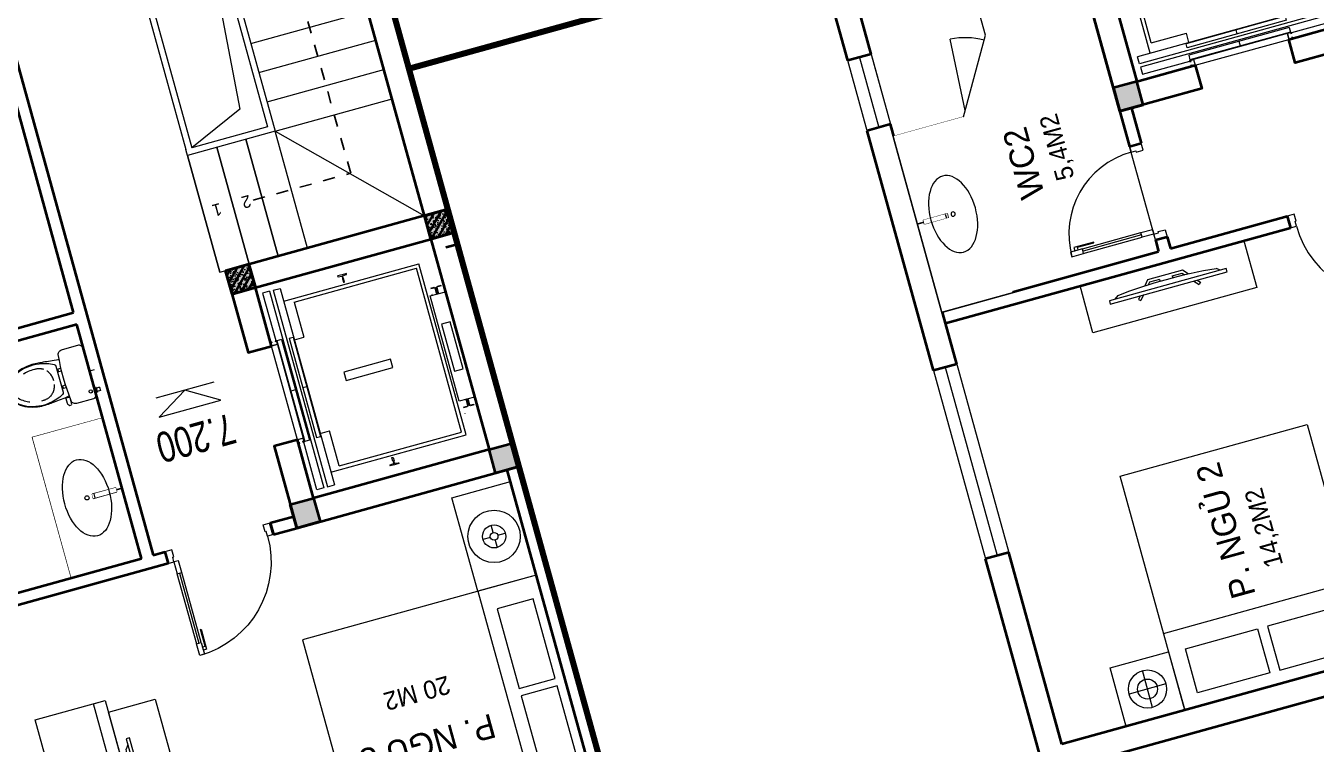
# Model space of a CAD drawing. Header units: metres. Extents: x 568332 to 569219, y 2065964 to 2066430.
# Drawn here: x 568538.44 to 568549.08, y 2066344.84 to 2066350.76 of the extents above; entities that cross this region are included whole.
import ezdxf

# ---------------------------------------------------------------- set-up
doc = ezdxf.new("R2010")
doc.units = ezdxf.units.M
for name, pattern in [('$AUDIT_BAD_LTYPE2', [0]), ('CENTER', [2, 1.25, -0.25, 0.25, -0.25]), ('DASHDOT2', [0.5, 0.25, -0.125, 0, -0.125]), ('HIDDEN', [0.375, 0.25, -0.125]), ('xref-thap C (mb tang 32-2)$0$HIDDEN', [0.375, 0.25, -0.125])]:
    doc.linetypes.add(name, pattern=pattern)
doc.layers.get('0').update_dxf_attribs({"linetype": 'CONTINUOUS'})
doc.layers.get('DEFPOINTS').update_dxf_attribs({"linetype": 'CONTINUOUS'})
for name, color, linetype, lineweight in [('-CENTER', 143, 'CENTER', 13), ('-CONCRETE', 1, 'CONTINUOUS', 35), ('-DIM', 9, 'CONTINUOUS', 13), ('-DOOR', 137, 'CONTINUOUS', 9), ('-FURNITURE', 46, 'CONTINUOUS', 9), ('-HATCH', 8, 'CONTINUOUS', 5), ('-KH', 143, 'CONTINUOUS', 13), ('-LINE1', 7, 'CONTINUOUS', 18), ('-LINE2', 252, 'CONTINUOUS', 9), ('-STEEL1', 1, 'CONTINUOUS', 35), ('-TEXT', 7, 'CONTINUOUS', 15), ('-WALL', 4, 'CONTINUOUS', 35), ('TEXT25', 2, 'CONTINUOUS', 13)]:
    doc.layers.add(name, color=color, linetype=linetype, lineweight=lineweight)
doc.layers.add('-RANH GIOI LO DAT', color=12, linetype='CONTINUOUS')
doc.layers.add('1-NETMANH', color=8, linetype='CONTINUOUS')
doc.styles.add('1', font='arial.ttf')
doc.styles.add('SVN_AVO_thuong', font='')
doc.styles.add('T1', font='', dxfattribs={"height": 200})
doc.styles.add('vnavanth', font='', dxfattribs={"width": 0.8})
doc.styles.get('SVN_AVO_thuong').set_extended_font_data('SVN-Avo')
doc.styles.get('T1').set_extended_font_data('VNgeometric Light')
doc.styles.get('vnavanth').set_extended_font_data('.VnAvantH')

# ---------------------------------------------------------------- blocks, each defined once
blk = doc.blocks.new('Sink_Cicle')
blk.add_lwpolyline([(17.49999987077899, -50.00226151314564), (-17.49999987077899, -49.99773848685436), (-17.51615354442038, -252.2967581441626), (17.48384613892995, -252.3012811850058)], close=True)
blk.add_circle((0, -300), 17.5)
at = {"layer": 'DEFPOINTS'}
blk.add_line((0, -100), (0, 0), dxfattribs=at)
blk.add_wipeout([(17.499999870775355, -50.00226151314928), (-17.49999987078263, -49.99773848685436), (-17.516153544427652, -252.29675814416623), (17.48384613892631, -252.3012811850058)])
at = {"layer": '-FURNITURE', "linetype": 'Continuous'}
blk.add_ellipse((0, -300), major_axis=(-325, 0), ratio=0.5846153846153846, dxfattribs=at)
blk.add_line((-17.51421511289664, -237.2967582757119), (17.48578462866135, -237.3012813020032))
blk = doc.blocks.new('*U18')
at = {"linetype": '$AUDIT_BAD_LTYPE2'}
for p, q in [((70, 100), (69.99999999999999, 599.9999999999982)), ((89.99999999999999, 599.9999999999982), (90, 100))]:
    blk.add_line(p, q, dxfattribs=at)
for points in [[(49.99999999999999, 599.9999999999982), (89.99999999999999, 599.9999999999982), (89.99999999999999, 699.9999999999982), (49.99999999999999, 699.9999999999982), (49.99999999999999, 599.9999999999982)], [(49.99999999999999, 602.9059272893337), (50, 100)], [(50, 100), (90, 100), (90, 0), (50, 0), (50, 100)]]:
    blk.add_lwpolyline(points)
for points in [[(118.2698876160139, 494.5156181119073), (118.2698876160139, 664.1349438079906), (89.99999999999999, 664.1349438079906), (89.99999999999999, 635.8650561920058), (112.6159100928053, 635.8650561920058), (112.6159100928053, 494.5156181119073)], [(0, 0), (50, 0), (50, -40), (60, -40), (60, -100.0001724930698), (0, -100.0001724930698)], [(799.9999999999982, 7.105427357601134e-15), (749.9999999999982, 7.105427357601134e-15), (749.9999999999982, -40), (739.9999999999982, -40), (739.9999999999982, -100.0001724930698), (799.9999999999982, -100.0001724930698)]]:
    blk.add_lwpolyline(points, close=True)
at = {"linetype": '$AUDIT_BAD_LTYPE2', "ltscale": 0.3}
blk.add_arc((50, 0), 699.9999999999982, 0, 90, dxfattribs=at)
blk = doc.blocks.new('X-5M-DH-2-CORE$0$A$C75E80C28')
at = {"layer": '-LINE2', "linetype": 'Continuous', "ltscale": 2}
for p, q in [((-510.0000099998433, -21.5000000000291), (-510.0000099998579, -50.60000000000582)), ((-506.8000099998899, -21.5000000000291), (-510.0000099998433, -21.5000000000291)), ((-510.0000099998579, -108.5000000000291), (-510.0000099998433, -79.39999999999418)), ((-506.8000099998899, -21.5000000000291), (-506.8000099999044, -50.60000000000582)), ((-506.8000099999044, -108.5000000000291), (-506.8000099998899, -79.39999999999418)), ((-456.2000100000296, -56.79999999998836), (-500.6000099999364, -56.80000000001746)), ((-456.2000100000441, -60), (-500.600009999951, -60.0000000000291)), ((-456.2000100000296, -70), (-500.6000099999364, -70.0000000000291)), ((-456.2000100000296, -73.19999999995343), (-500.6000099999364, -73.19999999998254)), ((-453.2000100000441, -63), (-453.2000100000296, -67)), ((-450.0000099998579, -63), (-450.0000099998433, -67)), ((450.0000100000616, -63), (450.0000100000761, -67)), ((453.200010000015, -63), (453.2000100000296, -67)), ((456.2000100000296, -56.79999999998836), (500.6000100000529, -56.79999999998836)), ((456.200010000015, -60), (500.6000100000383, -60)), ((456.2000100000296, -70), (500.6000100000529, -70)), ((456.2000100000296, -73.19999999995343), (500.6000100000529, -73.19999999995343)), ((506.8000100001227, -21.5), (510.0000100000761, -21.5)), ((506.8000100001227, -21.5), (506.8000100001082, -50.59999999997672)), ((506.8000100001227, -108.5), (506.8000100001227, -79.39999999996508)), ((510.0000100000761, -21.5), (510.0000100000616, -50.59999999997672)), ((510.0000100000761, -108.5), (510.0000100000761, -79.39999999996508)), ((-731.0000002632733, -148.9999999649008), (730.9999997367267, -148.9999999649299)), ((-731.0000002698944, -1304.999999934109), (-731.0000002632733, -148.9999999649008)), ((-700.0000002632733, -178.9999999649008), (699.9999997367267, -178.9999999649299)), ((-700.0000002699089, -1224.999999934109), (-700.0000002632733, -178.9999999649008)), ((-556.8000102631631, -112.4999999912397), (-560.0000102631166, -112.4999999912397)), ((456.800009736864, -112.4999999912397), (460.0000097368174, -112.4999999912397)), ((699.9999997300911, -1224.999999934109), (699.9999997367267, -178.9999999649299)), ((730.9999997301056, -1304.999999934109), (730.9999997367267, -148.9999999649299)), ((-700.0000002699089, -1224.999999934109), (-400.0000002699089, -1224.999999934138)), ((-400.0000002698944, -1304.999999934138), (-400.0000002699089, -1224.999999934138)), ((699.9999997300911, -1224.999999934109), (399.9999997300911, -1224.999999934109)), ((399.9999997301056, -1304.999999934109), (399.9999997300911, -1224.999999934109)), ((839.9999997301056, -1304.999999934109), (-840.0000002698944, -1304.999999934109)), ((-840.0000002698944, -1364.999999934109), (-840.0000002698944, -1304.999999934109)), ((839.9999997301056, -1364.999999934109), (-840.0000002698944, -1364.999999934109)), ((424.9999997301056, -1308.999999934109), (-425.0000002698944, -1308.999999934109)), ((-425.0000002699089, -1342.999999934109), (-425.0000002698944, -1308.999999934109)), ((424.9999997300911, -1342.999999934109), (-425.0000002699089, -1342.999999934109)), ((-2.6989437174052e-07, -1308.999999934109), (-2.699089236557484e-07, -1342.999999934109)), ((424.9999997300911, -1342.999999934109), (424.9999997301056, -1308.999999934109)), ((839.9999997301056, -1364.999999934109), (839.9999997301056, -1304.999999934109)), ((839.9999997301056, -1394.999999934109), (-840.0000002698944, -1394.999999934109)), ((-840.0000002698944, -1394.999999934109), (-840.0000002698944, -1454.999999934109)), ((-840.0000002698944, -1454.999999934109), (-435.0000002698944, -1454.999999934109)), ((-435.0000002698944, -1449.999999934109), (-435.0000002699089, -1459.999999934109)), ((-435.0000002698944, -1449.999999934109), (-400.0000002698944, -1449.999999934138)), ((-435.0000002699089, -1459.999999934109), (-425.0000002699089, -1459.999999934109)), ((-433.4000002698012, -1451.599999934086), (-433.4000002698012, -1458.399999934074)), ((-433.4000002698012, -1451.599999934086), (-401.6000002697547, -1451.599999934086)), ((-433.4000002698012, -1458.399999934074), (-425.0000002698944, -1458.399999934074)), ((429.9999997300911, -1405.999999934138), (-430.0000002699089, -1405.999999934109)), ((-430.0000002699089, -1405.999999934109), (-430.0000002698944, -1445.999999934109)), ((429.9999997301056, -1445.999999934138), (-430.0000002698944, -1445.999999934109)), ((-425.0000002698944, -1458.399999934074), (-425.0000002699089, -1459.999999934109)), ((-401.6000002697547, -1451.599999934086), (-401.6000002697256, -1498.399999934074)), ((399.9999997301056, -1449.999999934109), (-400.0000002698944, -1449.999999934138)), ((-400.0000002698944, -1449.999999934138), (-400.0000002698653, -1499.999999934138)), ((-2.699089236557484e-07, -1405.999999934109), (-2.6989437174052e-07, -1445.999999934109)), ((399.9999997301056, -1449.999999934109), (399.9999997301347, -1499.999999934109)), ((434.9999997301056, -1449.999999934109), (399.9999997301056, -1449.999999934109)), ((401.5999997301988, -1451.599999934086), (401.5999997302279, -1498.399999934074)), ((433.3999997302453, -1451.599999934086), (401.5999997301988, -1451.599999934086)), ((433.3999997302453, -1458.399999934074), (424.9999997301056, -1458.399999934074)), ((424.9999997301056, -1458.399999934074), (424.9999997301056, -1459.999999934109)), ((434.9999997301056, -1459.999999934109), (424.9999997301056, -1459.999999934109)), ((429.9999997300911, -1405.999999934138), (429.9999997301056, -1445.999999934138)), ((433.3999997302453, -1451.599999934086), (433.3999997302453, -1458.399999934074)), ((434.9999997301056, -1449.999999934109), (434.9999997301056, -1459.999999934109)), ((839.9999997301056, -1454.999999934109), (434.9999997301056, -1454.999999934109)), ((839.9999997301056, -1394.999999934109), (839.9999997301056, -1454.999999934109)), ((-435.0000002698653, -1489.999999934109), (-435.0000002698653, -1499.999999934109)), ((-435.0000002698653, -1489.999999934109), (-425.0000002698653, -1489.999999934109)), ((-435.0000002698653, -1499.999999934109), (-400.0000002698653, -1499.999999934138)), ((-433.4000002697721, -1491.599999934086), (-433.4000002697721, -1498.399999934074)), ((-433.4000002697721, -1491.599999934086), (-425.0000002698653, -1491.599999934086)), ((-433.4000002697721, -1498.399999934074), (-401.6000002697256, -1498.399999934074)), ((-425.0000002698653, -1489.999999934109), (-425.0000002698653, -1491.599999934086)), ((434.9999997301347, -1499.999999934109), (399.9999997301347, -1499.999999934109)), ((433.3999997302744, -1498.399999934074), (401.5999997302279, -1498.399999934074)), ((424.9999997301347, -1489.999999934109), (424.9999997301347, -1491.599999934086)), ((434.9999997301347, -1489.999999934109), (424.9999997301347, -1489.999999934109)), ((433.3999997302744, -1491.599999934086), (424.9999997301347, -1491.599999934086)), ((433.3999997302744, -1491.599999934086), (433.3999997302744, -1498.399999934074)), ((434.9999997301347, -1489.999999934109), (434.9999997301347, -1499.999999934109))]:
    blk.add_line(p, q, dxfattribs=at)
for points in [[(-450.0000000000146, 0), (-450, -130), (450, -130), (449.9999999999854, 0)], [(-200, -29), (200.0000000001164, -29), (200.0000000001164, -101), (-200, -101)], [(-36.0000002632587, -583.9999999649008), (35.9999997367413, -583.9999999649008), (35.99999973675585, -983.9999999649008), (-36.00000026324415, -983.9999999649008)]]:
    blk.add_lwpolyline(points, close=True, dxfattribs=at)
for points in [[(-780.0000002632587, -788.9999999649008), (-751.0000002632587, -788.9999999649299, 0.414213562373095), (-750.0000002632733, -787.9999999649008), (-750.0000002632587, -783.9999999649008), (-750.0000002632587, -779.9999999649008, 0.414213562373095), (-751.0000002632733, -778.9999999649299), (-780.0000002632733, -778.9999999649881, -0.2569775838576673), (-784.1207396915852, -781.9399999648449), (-797.9000002631656, -781.939999964874, -0.414213562373095), (-800.9000002631656, -778.939999964874), (-804.0000002632587, -749.4999999649008, 0.414213562373095), (-807.0000002632587, -746.4999999649008), (-812.0000002632587, -746.4999999649008), (-812.0000002632587, -783.9999999649008), (-812.0000002632587, -821.4999999649008), (-807.0000002632587, -821.4999999649008, 0.414213562373095), (-804.0000002632587, -818.4999999649008), (-800.9000002631656, -789.0599999648693, -0.414213562373095), (-797.9000002631656, -786.0599999648693), (-784.1207396915852, -786.0599999648402, -0.2569775838576673), (-780.0000002632587, -788.9999999647553)], [(779.9999997367413, -788.9999999649299), (750.9999997367413, -788.9999999649008, -0.414213562373095), (749.9999997367267, -787.9999999649299), (749.9999997367413, -783.9999999649299), (749.9999997367413, -779.9999999649299, -0.414213562373095), (750.9999997367267, -778.9999999649008), (779.9999997368432, -778.9999999650172, 0.2569775838576673), (784.1207391653006, -781.939999964874), (797.899999736881, -781.9399999648449, 0.414213562373095), (800.899999736881, -778.9399999648449), (803.9999997367413, -749.4999999649008, -0.414213562373095), (806.9999997367413, -746.4999999649008), (811.9999997367413, -746.4999999649008), (811.9999997367413, -783.9999999649008), (811.9999997367413, -821.4999999649008), (806.9999997367413, -821.4999999649008, -0.414213562373095), (803.9999997367413, -818.4999999649008), (800.899999736881, -789.0599999648402, 0.414213562373095), (797.899999736881, -786.0599999648402), (784.1207391653006, -786.0599999648693, 0.2569775838576672), (779.9999997368577, -788.9999999647844)]]:
    blk.add_lwpolyline(points, format="xyb", dxfattribs=at)
for centre, radius, start, end in [((-500.600009999951, -50.60000000000582), 9.400000000001475, 180, 270), ((-500.6000099999364, -79.39999999999418), 9.399999999997844, 90, 180), ((-500.600009999951, -50.60000000000582), 6.200000000004374, 180, 270), ((-500.6000099999364, -79.39999999999418), 6.19999999999734, 90, 180), ((-456.2000100000441, -63), 6.19999999999713, 0, 90), ((-456.2000100000441, -63), 3.000000000000045, 0, 90), ((-456.2000100000296, -67), 6.20000000000076, 270, 0), ((-456.2000100000296, -67), 2.999999999999834, 270, 0), ((456.200010000015, -63), 6.19999999999713, 90, 180), ((456.2000100000296, -67), 6.20000000000076, 180, 270), ((456.200010000015, -63), 3.000000000000045, 90, 180), ((456.2000100000296, -67), 2.999999999999834, 180, 270), ((500.6000100000383, -50.59999999997672), 6.200000000004374, 270, 0), ((500.6000100000383, -50.59999999997672), 9.400000000001475, 270, 0), ((500.6000100000529, -79.39999999996508), 9.399999999997844, 0, 90), ((500.6000100000529, -79.39999999996508), 6.19999999999734, 0, 90)]:
    blk.add_arc(centre, radius, start, end, dxfattribs=at)
blk = doc.blocks.new('A$C5C575821')
at = {"layer": '-CONCRETE'}
h = blk.add_hatch(color=256, dxfattribs=at)
h.dxf.hatch_style = 1
h.paths.add_polyline_path([(-0.00237559899687767, 200.0000000000146), (-0.00237559899687767, 1.455191522836685e-11), (199.9976244010031, 1.455191522836685e-11), (199.9976244010031, 200.0000000000146)])
blk.add_lwpolyline([(-0.00237559899687767, 1.455191522836685e-11), (199.9976244010031, 1.455191522836685e-11), (199.9976244010031, 200.0000000000146), (-0.00237559899687767, 200.0000000000146)], close=True, dxfattribs=at)
blk = doc.blocks.new('A$C3F71457E')
at = {"layer": '-CONCRETE'}
blk.add_lwpolyline([(-8.760252967476845e-09, -100.0000002632005), (0, 400), (-1500, 400.0000000000582), (-1500.00000001755, -1399.999999999942), (-1.754960976541042e-08, -1400), (-7.895869202911854e-08, -900.0000002632005), (199.9999999912397, -900.0000002982852), (199.9999999824504, -1600), (-1700.00000001755, -1600), (-1700, 600), (200, 600), (199.9999999912397, -100.0000002982852), (6.140908226370811e-08, -100.0000002632005)], dxfattribs=at)
at = {"layer": '-LINE1'}
blk.add_line((-7.895869202911854e-08, -900.0000002632005), (-8.760252967476845e-09, -100.0000002632005), dxfattribs=at)
at = {"layer": '-WALL'}
for p in [(-1699.997624401003, 399.9999999999854), (0.00237559899687767, 399.9999999999854), (-1699.997624401081, -1599.999999999959), (0.002375601565972829, -1600.000000021305)]:
    blk.add_blockref('A$C5C575821', p, dxfattribs=at)
at = {"color": 2, "rotation": 90}
blk.add_blockref('X-5M-DH-2-CORE$0$A$C75E80C28', (-1500.00000000876, -499.9999999999418), dxfattribs=at)
blk = doc.blocks.new('*U149')
at = {"linetype": '$AUDIT_BAD_LTYPE2'}
for p, q in [((70, 100), (70, 699.9999999999982)), ((90, 699.9999999999982), (90, 100))]:
    blk.add_line(p, q, dxfattribs=at)
for points in [[(50, 699.9999999999982), (90, 699.9999999999982), (90, 799.9999999999982), (50, 799.9999999999982), (50, 699.9999999999982)], [(50, 702.9059272893337), (50, 100)], [(50, 100), (90, 100), (90, 0), (50, 0), (50, 100)]]:
    blk.add_lwpolyline(points)
for points in [[(118.2698876160139, 594.5156181119073), (118.2698876160139, 764.1349438079906), (90, 764.1349438079906), (90, 735.8650561920058), (112.6159100928053, 735.8650561920058), (112.6159100928053, 594.5156181119073)], [(0, 0), (50, 0), (50, -40), (60, -40), (60, -99.99999999999272), (0, -99.99999999999272)], [(899.9999999999982, 1.3252863207713e-28), (849.9999999999982, 1.3252863207713e-28), (849.9999999999982, -40.00000000000001), (839.9999999999982, -40.00000000000001), (839.9999999999982, -99.99999999999272), (899.9999999999982, -99.99999999999272)]]:
    blk.add_lwpolyline(points, close=True)
at = {"linetype": '$AUDIT_BAD_LTYPE2', "ltscale": 0.3}
blk.add_arc((50, 0), 799.9999999999982, 0, 90, dxfattribs=at)
blk = doc.blocks.new('XR.MB.LM123$0$tvi 1')
blk.add_lwpolyline([(28.54445810673496, -2.291926648467779e-10), (28.54445810673496, -999.9999999999964), (-7.275957614183426e-12, -1000), (0, 0)], close=True)
for points in [[(28.54445810680045, -50.31958968611434), (52.37372755713295, -80.86315460130209)], [(-24.09820395050338, -235.5599978379832), (-39.09879504836863, -251.7939635238108)], [(0, -284.7849796677438), (-39.09879504836863, -251.7939635238108)], [(0, -255.9952397129928), (-24.09820395050338, -235.5599978379832)], [(69.66229681991535, -315.0836646851385), (111.1934016081432, -350.2927865858655), (111.193401608034, -649.712917566063), (69.68611289083492, -684.9110379843005)], [(89.09002233762294, -445.7449799550195), (89.09002233762294, -359.9578938602899), (70.91298945683957, -344.6203678706661)], [(89.09002233762294, -445.7449799550195), (73.49991829216015, -445.7449799550232)], [(89.09002233768115, -554.2550200447404), (89.09002233773936, -640.0421061392371), (70.91298945678864, -655.3796321293303)], [(89.09002233768115, -554.2550200447404), (73.49991829216015, -554.2550200447404)], [(0, -715.2150203320198), (-39.09879504836863, -748.2060364759491)], [(0, -744.004760287), (-24.09820395050338, -764.4400021620095)], [(-24.09820395050338, -764.4400021620095), (-39.09879504836863, -748.2060364759491)], [(28.54445810674224, -949.680410313882), (52.37372755713295, -919.1368453984578)]]:
    blk.add_lwpolyline(points)
blk.add_arc((-4025.16618952866, -499.9999999999964), 4099.025185406737, 354.1310878512652, 5.868912148527433)
blk = doc.blocks.new('G1600')
for p, q in [((137477.0741823114, -212827.2147267315), (139077.0741823114, -212827.2147267327)), ((137227.6935681712, -213391.7193460799), (137227.6935681718, -213076.8871672568)), ((139326.4547964507, -213391.7193460799), (139326.4547964501, -213076.8871672568)), ((137385.1096575831, -213234.3032566686), (137070.2774787599, -213234.3032566681)), ((139169.0387070388, -213234.3032566686), (139483.870885862, -213234.3032566681))]:
    blk.add_line(p, q)
blk.add_lwpolyline([(137477.074182311, -213484.2147267315), (137477.0741823123, -211484.2147267315), (139077.0741823123, -211484.2147267327), (139077.074182311, -213484.2147267327), (137477.074182311, -213484.2147267315)])
for points in [[(136977.074182316, -213484.2147267311), (136977.0741823163, -212984.3917867657), (137477.0741823113, -212984.3917867661), (137477.074182311, -213484.2147267315)], [(137617.074182311, -213375.2147267316), (137617.0741823112, -212998.7147267316), (138234.5741823112, -212998.714726732), (138234.574182311, -213375.214726732)], [(138937.074182311, -213375.2147267325), (138937.0741823112, -212998.7147267325), (138319.5741823112, -212998.7147267321), (138319.574182311, -213375.2147267321)], [(139577.0741823059, -213484.2147267331), (139577.0741823062, -212984.3917867677), (139077.0741823113, -212984.3917867673), (139077.074182311, -213484.2147267327)]]:
    blk.add_lwpolyline(points, close=True)
for centre, radius in [((137227.6935681715, -213234.3032566684), 157.4160894116067), ((139326.4547964504, -213234.3032566684), 157.4160894116067), ((137227.6935681715, -213234.3032566684), 82.41608941160666), ((139326.4547964504, -213234.3032566684), 82.41608941160666)]:
    blk.add_circle(centre, radius)
blk = doc.blocks.new('M30-T3')
at = {"layer": '-DOOR'}
for p, q in [((200649.3036260903, -886858.2205045663), (199039.4465289938, -886858.3393559011)), ((200649.3131341971, -886958.220504421), (199039.4560371006, -886958.3393557561)), ((200649.3131341971, -887058.22050434), (199039.4560371006, -887058.3393556753))]:
    blk.add_line(p, q, dxfattribs=at)
blk.add_lwpolyline([(202699.4313902739, -886858.2799302337), (203299.4433301818, -886858.2799302337), (203299.4433301818, -887058.2799302337), (202699.4313902739, -887058.2799302337)], close=True, dxfattribs=at)
blk.add_lwpolyline([(203299.4433301818, -886958.2799302337), (202699.4387561148, -886958.3241061007)], dxfattribs=at)
at = {"layer": '-FURNITURE'}
blk.add_lwpolyline([(203199.3762653423, -888008.2799302337), (203999.4433301818, -888008.2799302337), (203999.4433301818, -887058.2799302337), (202599.3092005027, -887058.2799302337), (202599.3092005027, -887652.8164284837)], dxfattribs=at)
blk.add_lwpolyline([(200999.3092005027, -889608.2986617337), (200599.3092005027, -889608.2986617342), (200599.3092005027, -888208.2986617347), (200999.3092005027, -888208.2986617342)], close=True, dxfattribs=at)
blk.add_arc((202645.4932182867, -887680.1745916766), 600, 329.3586465095916, 356.2209536738212, dxfattribs=at)
at = {"layer": '-LINE2'}
blk.add_line((201199.3092005027, -888908.2799302337), (201999.3092005027, -888908.2799302337), dxfattribs=at)
at = {"layer": '-RANH GIOI LO DAT', "linetype": 'HIDDEN', "ltscale": 10, "const_width": 50}
blk.add_lwpolyline([(204199.4457056917, -903241.9539944378), (204199.4457064277, -883353.7948189313), (195199.4457063907, -883353.7948185992), (195199.4457063907, -903938.4568865309)], close=True, dxfattribs=at)
at = {"layer": '-WALL'}
for p, q in [((197199.4433301818, -886858.2799302337), (199039.4648103248, -886858.2799302337)), ((197199.4433301818, -892057.8374935284), (197199.4433301818, -886858.2799302337)), ((199039.4648103248, -887058.3393554201), (199039.4648103248, -886858.3393554201)), ((200649.3219074213, -886858.3393554201), (202699.4313902739, -886858.2799302337)), ((200649.3219074214, -887058.3393554201), (200649.3219074213, -886858.3393554201)), ((202699.4461154507, -887058.2799302337), (202699.4313902739, -886858.2799302337)), ((203299.4433301818, -886858.2799302337), (204199.4433301818, -886858.2799302337)), ((203299.4433301818, -887058.2799302337), (203299.4433301818, -886858.2799302337)), ((197399.4433301818, -887058.2799302337), (199039.4648103248, -887058.2799302337)), ((197399.4433301818, -891008.2986617282), (197399.4433301818, -887058.2799302337)), ((200649.3219074214, -887058.3393554201), (202699.4461154507, -887058.2799302337)), ((200999.3092005027, -887058.2799302337), (200999.3092005027, -890008.2986617282)), ((201099.3092005027, -887058.2799302337), (201099.3092005027, -888908.2799302337)), ((203299.4433301818, -887058.2799302337), (203999.4433301818, -887058.2799302337)), ((201199.3092005027, -888908.2799302337), (201099.3092005027, -888908.2799302337)), ((201199.3092005027, -888908.2799302337), (201199.3092005027, -889008.2799302337)), ((201999.3092005027, -888908.2799302337), (201999.3092005027, -889008.2799302337)), ((203999.4433301818, -888908.2799302337), (201999.3092005027, -888908.2799302337)), ((201099.3092005027, -889008.2799302337), (201099.3092005027, -890008.2986617282)), ((201199.3092005027, -889008.2799302337), (201099.3092005027, -889008.2799302337)), ((202299.3092005045, -889008.2799302374), (201999.3092005027, -889008.2799302337)), ((201099.3092005027, -890008.2986617282), (200998.7378360633, -890008.2986617282))]:
    blk.add_line(p, q, dxfattribs=at)
at = {"layer": '-DOOR'}
blk.add_blockref('*U18', (201199.3092005027, -888908.2799302337), dxfattribs=at)
at = {"layer": '-DOOR', "rotation": 90.00000000000001}
blk.add_blockref('*U149', (200998.7378360633, -890908.2986617282), dxfattribs=at)
at = {"layer": '-FURNITURE', "rotation": 270}
blk.add_blockref('G1600', (410883.6580569139, -750631.2244794222), dxfattribs=at)
at = {"layer": '-FURNITURE', "extrusion": (0, 0, -1), "rotation": 179.9963102775916}
blk.add_blockref('XR.MB.LM123$0$tvi 1', (-200788.1479982111, -889408.2986606827), dxfattribs=at)
at = {"layer": '-WALL', "rotation": 180}
blk.add_blockref('A$C3F71457E', (202499.3092004882, -890508.2986617282), dxfattribs=at)
at = {"layer": 'TEXT25'}
for s, height, style, p in [('WC2', 200, 'SVN_AVO_thuong', (201801.7744062387, -888129.7037917192)), ('5,4M2', 150, 'T1', (201873.1370983568, -888402.8231644817)), ('P. NGỦ 2', 200, 'SVN_AVO_thuong', (198164.0040808362, -888927.5195672193)), ('14,2M2', 150, 'T1', (198339.3144253052, -889210.787953591))]:
    blk.add_text(s, height=height, rotation=359.9999999899487, dxfattribs=dict(at, style=style)).set_placement(p)
blk.add_wipeout([(202599.30920050276, -887058.2799302338), (201099.30920050276, -887058.2799302338), (201099.30920050273, -887658.0489497188), (202599.30920050276, -887652.8164284839)]).dxf.layer = '-FURNITURE'
at = {"layer": '-FURNITURE'}
for points in [[(202599.3092005027, -887652.8164284837), (203199.3762653423, -888008.2799302337)], [(202645.4932182867, -887680.1745916766), (203244.1886014691, -887719.7199852902)]]:
    blk.add_lwpolyline(points, dxfattribs=at)
at = {"layer": '-FURNITURE', "xscale": -1, "rotation": 359.9963422654919}
blk.add_blockref('Sink_Cicle', (201849.3092054965, -887058.2017060292), dxfattribs=at)
blk = doc.blocks.new('M31-T3')
at = {"layer": '-RANH GIOI LO DAT', "linetype": 'HIDDEN', "ltscale": 10, "const_width": 50}
blk.add_lwpolyline([(201048.2276158333, -969786.8243229389), (206033.3218114376, -964401.0318200588), (206033.3218111992, -950364.1539571285), (195033.3218111992, -950364.1539568901), (195033.3218111992, -970252.3131330013)], close=True, dxfattribs=at)
blk = doc.blocks.new('1800X2000')
at = {"layer": '-FURNITURE'}
blk.add_line((325497.3064970744, 17765.29446492715), (325497.3064973904, 19565.2944651944), dxfattribs=at)
for points in [[(323997.3057774993, 19565.2944651944), (325997.3064971831, 19565.2944651944), (325997.3064971831, 17765.29446484288), (323997.3057774993, 17765.29446484288)], [(325612.9490047574, 19390.79434491032), (325919.0064973457, 19390.79434491032), (325919.0064973457, 18691.29434485664), (325612.9490047574, 18691.29434485664)], [(325612.9490046239, 18629.79434491026), (325919.0064972151, 18629.79434491026), (325919.0064972151, 17946.79434485664), (325612.9490046239, 17946.79434485664)]]:
    blk.add_lwpolyline(points, close=True, dxfattribs=at)
blk = doc.blocks.new('A$C38b1dc06')
at = {"layer": '-LINE1'}
for p, q in [((1749.854677429888, 4156.179725173817), (0.3015751927741803, 4156.179725173817)), ((1000.281453303236, 3156.179725173817), (0.3015751927741803, 4156.179725173817)), ((0.3015751927741803, 4156.179725173817), (0.3015751919010654, -343.8202748260228)), ((1000.281453303236, 4156.179725173824), (1000.281453303236, 3156.179725173824)), ((1250.139194678806, 3156.179725173824), (1250.139194678806, 4156.179725173824)), ((1250.139194678806, 4156.179725173824), (1250.139194678806, 3156.179725173824)), ((1499.996936054376, 3156.179725173824), (1499.996936054376, 4156.179725173824)), ((1499.996936054376, 4156.179725173824), (1499.996936054318, 3156.179725173832)), ((1749.854677429888, 3156.179725173824), (1749.854677429888, 4156.179725173824)), ((1749.854677429888, 4156.179725173817), (1749.85467742983, 3106.179725173817)), ((1000.281453302305, 656.1797251739335), (1000.281453303236, 3156.179725173817)), ((1000.281453303236, 3156.179725173817), (1749.85467742983, 3156.179725173817)), ((1050.281453303003, 706.1797251739772), (1050.281453303236, 3106.179725173817)), ((1050.281453303236, 3106.179725173817), (1699.854677429801, 3106.179725173817)), ((1233.300401159795, 2905.148311595723), (1699.854677429801, 3106.179725173817)), ((1699.854677428928, 706.1797251739772), (1699.854677429801, 3106.179725173817)), ((1749.854677429597, 706.179725173999), (1749.85467742983, 3106.179725173839)), ((1050.281453303003, 706.1797251739772), (1233.300401159795, 2905.148311595723)), ((1000.281453303236, 656.1797251739772), (1749.85467742983, 656.1797251739772)), ((1000.281453303236, -343.8202748260228), (1000.281453303236, 656.1797251739772)), ((1050.281453303003, 706.1797251739772), (1699.854677428928, 706.1797251739772)), ((1250.139194678806, 656.1797251739772), (1250.139194678806, -343.8202748260228)), ((1250.139194678806, -343.8202748260228), (1250.139194678806, 656.1797251739772)), ((1499.996936054376, 656.1797251739772), (1499.996936054376, -343.8202748260228)), ((1499.996936054376, -343.8202748260228), (1499.996936054318, 656.1797251739699)), ((1749.854677429888, -343.8202748260228), (1749.85467742983, 706.1797251739772)), ((1749.854677429888, 656.1797251739772), (1749.854677429888, -343.8202748260228)), ((1749.854677429888, -343.8202748260228), (0.3015751919010654, -343.8202748260228))]:
    blk.add_line(p, q, dxfattribs=at)
at = {"layer": '-LINE1', "lineweight": 18}
for p, q in [((1000.281453303236, 3156.179725173817), (0.2521035463432781, 3156.179725173817)), ((1000.281453303003, 2906.17972517389), (0.2521035461104475, 2906.17972517389)), ((1000.281453303469, 2656.17972517389), (0.2521035465761088, 2656.17972517389)), ((1000.281453303469, 2406.17972517389), (0.2521035465761088, 2406.17972517389)), ((1000.281453303469, 2156.179725173904), (0.2521035465761088, 2156.179725173904)), ((1000.281453303469, 1906.179725173904), (0.2521035465761088, 1906.179725173904)), ((1000.281453303469, 1656.179725173904), (0.2521035465761088, 1656.179725173904)), ((1000.28145330277, 1406.179725173904), (0.2521035458776169, 1406.179725173904)), ((1000.281453303236, 1156.179725173904), (0.2521035463432781, 1156.179725173904)), ((1000.28145330277, 906.1797251739044), (0.2521035458776169, 906.1797251739044)), ((1000.281453303236, 656.1797251739772), (0.2521035463432781, 656.1797251739772)), ((1000.281453303236, 656.1797251739772), (0.3015751859056763, -343.82027482595))]:
    blk.add_line(p, q, dxfattribs=at)
at = {"layer": '1-NETMANH', "linetype": 'DASHDOT2'}
blk.add_lwpolyline([(1327.325072003063, 3656.419923450812), (492.458725621982, 3656.419923450812), (508.0748312271317, 155.2632639587246), (508.0748312271317, 155.2632639587246), (1749.854677429888, 156.1797251739772), (1499.996936054376, -343.8202748260228)], dxfattribs=at)
at = {"layer": '-TEXT', "color": 2, "style": 'vnavanth'}
for s, p in [('2', (1346.818775833643, 3603.914582017329)), ('1', (1596.676517209155, 3603.914582017329)), ('20', (1562.294563305157, 183.5576658285718)), ('21', (1783.476825895079, 183.5576658285718))]:
    blk.add_text(s, height=99.97959496000885, dxfattribs=at).set_placement(p)
blk = doc.blocks.new('A$C18091ED7')
for p, q in [((9.957147995010018e-09, -42.13376978135784), (0, -3.786117304116488e-07)), ((146.1412317672475, -26.59467297248193), (179.181621938591, -26.59467296488583)), ((146.1412317672475, -26.59467297248193), (146.1412317680188, -30.17859706786112)), ((146.1412317680188, -30.17859706786112), (165.7503655985456, -30.17859706340823)), ((153.0594147269658, -36.79204952501459), (146.1412317680188, -30.17859706786112)), ((152.3191092506386, -2.717133611440659e-07), (152.3191092568413, -26.59467297093943)), ((152.3191092506386, -2.717133611440659e-07), (179.1816219322718, -2.654269337654114e-07)), ((153.0594147269658, -36.79204952501459), (165.7503656001572, -36.79204952192958)), ((153.0594147275151, -39.73033438943094), (153.0594147269658, -36.79204952501459)), ((153.0594147275151, -39.73033438943094), (178.4413164740145, -39.73033438349376)), ((153.0594147275151, -39.73033438943094), (178.4413164740145, -39.73033438349376)), ((153.0594147275151, -39.73033438943094), (153.0594147281554, -42.13376974494895)), ((185.3594994290725, -30.17859705851879), (165.7503655985456, -30.17859706340823)), ((178.4413164733487, -36.79204951884458), (165.7503656001572, -36.79204952192958)), ((185.3594994290725, -30.17859705851879), (178.4413164733487, -36.79204951884458)), ((178.4413164733487, -36.79204951884458), (178.4413164740145, -39.73033438349376)), ((178.4413164740145, -39.73033438349376), (178.4413164746547, -42.1337697392446)), ((179.1816219322718, -2.654269337654114e-07), (179.181621938591, -26.59467296488583)), ((179.181621938591, -26.59467296488583), (185.3594994283012, -26.59467296337243)), ((185.3594994283012, -26.59467296337243), (185.3594994290725, -30.17859705851879)), ((-83.25994817525861, -267.3592828898691), (-83.259948167517, -299.9634285944048)), ((-83.25994817257379, -278.4883151478134), (-83.25994817046012, -287.6388527823146)), ((-60.91100930959874, -290.0299398849311), (-83.25994816994717, -290.0299398901407)), ((-62.88950393904452, -265.3807882612164), (-81.28145355204106, -265.3807882657275)), ((-60.91100931491019, -267.3592828844266), (-60.91100930728498, -299.9634285889624)), ((60.9110093945892, -267.3592828557594), (60.9110094022144, -299.9634285600623)), ((60.91100939990065, -290.029939856031), (83.25994826024908, -290.0299398510542)), ((62.88950401780676, -265.3807882316178), (81.2814536308033, -265.3807882273395)), ((83.25994825493763, -267.3592828505498), (83.25994826256283, -299.9634285550856)), ((83.25994825750604, -278.488315108727), (83.2599482596197, -287.6388527429954)), ((165.3959958605519, -261.9873972070927), (165.3959958671003, -289.7349902229907)), ((167.8691141396885, -259.5142789271486), (228.0810223811895, -259.5142789128586)), ((167.8691141472664, -292.2081085020036), (206.7175896017579, -292.2081084926904)), ((230.5541406641933, -274.3229751045001), (230.5541406613593, -261.9873971916386))]:
    blk.add_line(p, q)
for points in [[(230.0000000517721, -218.5046414944518, -0.1374073801801567), (225.4781190853137, -234.6482587013161), (221.7949787454636, -240.7070387715066, -0.2360805181595358), (198.2560902649639, -255.4947853636986, -0.0519608230665726), (-198.2560901437319, -255.4947854572965, -0.236080518165078), (-221.7949786317113, -240.7070388760185), (-225.4781189743626, -234.6482588077488, -0.1374073801809237), (-229.9999999484608, -218.5046416030382), (-229.9999999831671, -71.98694829508895, -0.1989123673786679), (-226.3782021181105, -63.2431547633314), (-208.8906150607545, -45.75556769772083, -0.1989123673792025), (-200.1468215308087, -42.13376982865157), (9.971699910238385e-09, -42.13376978135784), (200.1468215506357, -42.13376973403501, -0.1989123673792025), (208.8906150822841, -45.75556759897154), (226.3782021480001, -63.24315465634572, -0.1989123673791691), (230.0000000170658, -71.98694818626973)], [(144.14367173758, -618.9627606730501, -0.2124047892419209), (26.30999211127346, -734.491494372196, -0.0276853236339062), (-0.5628229983012716, -738.609219571983, -0.0222792448073508), (-26.30999181118386, -734.4914943844487, -0.2124047892421136), (-144.1436714920528, -618.9627607410075, -0.1427957259999892), (-167.2376623962118, -428.0139674870588, -0.0930051380368448), (-127.9331820271946, -309.1271633332653, -0.2564387014614383), (-111.240849547703, -299.9634286007786), (4.746470949612558e-08, -299.9634285748762), (111.2408496426324, -299.9634285482753, -0.2564387014619951), (127.933182126606, -309.1271632729331, -0.0930051380368741), (167.2376625517572, -428.0139674081001, -0.1427957260000456)]]:
    blk.add_lwpolyline(points, format="xyb", close=True)
at = {"linetype": 'xref-thap C (mb tang 32-2)$0$HIDDEN', "ltscale": 100}
blk.add_lwpolyline([(61.00044987679576, -669.0176259216969, -0.1990312026443698), (1.417429302819073e-07, -698.769823720475, -0.1990312026443799), (-61.00044960746891, -669.0176259504806, -0.2189240232571595), (-131.9321382956405, -478.313622940972, -0.1537914605682739), (-112.4681372026971, -403.989815428853, -0.2367011859554165), (5.876427167095244e-08, -347.5870280214876, -0.2367011859554843), (112.4681373467611, -403.9898153757968, -0.1537914605681893), (131.9321384748619, -478.313622878748, -0.2189240232571754)], format="xyb", close=True, dxfattribs=at)
blk.add_circle((165.7503656100234, -78.39166221523192), 13.90362011701458)
for centre, radius, start, end in [((-81.28145355158267, -267.3592828894034), 1.978494623656905, 90.00000001354867, 180.0000000133402), ((-62.88950393858613, -267.3592828848923), 1.978494623656905, 1.334021322268115e-08, 90.00000001354867), ((62.88950401826514, -267.3592828552937), 1.978494623656905, 90.00000001354867, 180.0000000133402), ((81.28145363126168, -267.3592828510155), 1.978494623656905, 1.334021322268115e-08, 90.00000001354867), ((167.8691141402633, -261.9873972065106), 2.473118279571131, 90.00000001354867, 180.0000000133402), ((167.8691141466952, -289.7349902224087), 2.473118279571131, 180.0000000133402, 270.0000000135486), ((206.717589598069, -276.6690117186226), 15.53909677420133, 270.0000000135486, 306.4658507565522), ((168.3527972659103, -224.7572911087773), 80.08895368617857, 306.4658507565522, 320.3122930343796), ((228.0810223845983, -274.3229751050822), 2.473118279571131, 320.3122930343796, 1.334021322268115e-08)]:
    blk.add_arc(centre, radius, start, end)
for points, knots in [([(-155.6468228230951, -259.4535552573798), (-156.6353001506941, -267.2522313103836), (-164.2940232875517, -328.394745314552), (-169.1545302536251, -385.0939582949213), (-183.68571763406, -527.7705276800843), (-135.602968026873, -679.1126648240606), (-50.29344375100118, -735.2493608418445), (-19.70048385594782, -741.0901266933652), (1.531116140540689e-07, -743.6724421556864)], [130.6139379315478, 130.6139379315478, 130.6139379315478, 130.6139379315478, 152.8521090939923, 311.1293507817257, 417.703951170228, 561.3833927516608, 697.6926317810714, 710.812262267882, 710.812262267882, 710.812262267882, 710.812262267882]), ([(155.6468228994709, -259.4535551877343), (156.6353002305841, -267.2522312389628), (164.2940233960289, -328.3947452375724), (169.1545303888706, -385.0939582149149), (183.6857178367027, -527.7705275934422), (135.6029683008201, -679.1126647599449), (50.29344405157826, -735.2493608178338), (19.70048415924612, -741.0901266841101), (1.530679583083838e-07, -743.6724421554536)], [130.613937934949, 130.613937934949, 130.613937934949, 130.613937934949, 152.8521090939923, 311.1293507817257, 417.703951170228, 561.3833927516608, 697.6926317810714, 710.812262267882, 710.812262267882, 710.812262267882, 710.812262267882])]:
    blk.add_open_spline(points, degree=3, knots=knots)
blk = doc.blocks.new('*U228')
at = {"ltscale": 300}
blk.add_lwpolyline([(0, 0), (1200.967721562141, 0), (1200.967721562141, -600), (0, -600)], close=True, dxfattribs=at)
blk.add_wipeout([(0, 7.275957614183426e-12), (1200.9677215621323, 7.275957614183426e-12), (1200.9677215621323, -600), (0, -600)], dxfattribs=at)
blk.add_blockref('Sink_Cicle', (600.4838607810707, 0), dxfattribs=at)
blk = doc.blocks.new('12PLMP12')
at = {"color": 0, "linetype": 'ByBlock'}
for p, q in [((-1.25, 0), (-3.75, 0)), ((0, 1.25), (0, 3.75)), ((1.25, 0), (3.75, 0)), ((0, -1.25), (0, -3.75))]:
    blk.add_line(p, q, dxfattribs=at)
for radius in [8.5, 3.75, 1.25]:
    blk.add_circle((0, 0), radius, dxfattribs=at)
blk = doc.blocks.new('18x35')
at = {"layer": '-HATCH'}
h = blk.add_hatch(dxfattribs=at)
h.set_pattern_fill('CHAU-01', color=256, scale=10, angle=-1.272221872585407e-14, pattern_type=2)
h.set_pattern_definition([(49.99999999999999, (0, 0), (71.72601826007535, -6.275213498259527), [7.5, -82.5]), (355, (0, 0), (-13.87513336129999, 75.21921337000119), [6, -66]), (100.4514, (5.977167999997619, -0.5229339999999638), (57.85093817140217, 68.94395420609534), [6.374019000000001, -70.1142112]), (46.18419999999998, (0, 20), (106.7241048625644, -16.55190143290183), [11.25, -123.75]), (96.63559999999998, (8.89367449999554, 18.62066930000003), (93.46627055487036, 97.41178709004416), [9.561028799999994, -105.1713]), (351.1842, (0, 20), (93.46619451336275, 97.41186009253245), [9, -99]), (20.99999999999998, (10, 15), (59.69070521184616, -40.2618890665339), [7.5, -82.5]), (326.0000000000001, (10, 15), (24.33153319215819, 72.5150045046853), [6, -66]), (71.45139999999999, (14.97422329999972, 11.64483940000002), (84.022262858149, 32.25304967099522), [6.374019000000001, -70.1142112]), (37.49999999999998, (0, 0), (1.215985531729074, 33.28938538313115), [0, -65.19999999999999, 0, -67, 0, -66.25]), (7.499999999999987, (0, 0), (26.30695374421487, 39.44117118823602), [0, -38.2, 0, -63.7, 0, -25.25]), (327.5, (-22.30000000000291, 0), (53.3822436172409, -2.255487173437988), [0, -25, 0, -78, 0, -103.5]), (317.5, (-32.30000000000291, 0), (58.31861693423862, 10.01049823323176), [0, -32.5, 0, -51.8, 0, -73.5]), (44.99999999999999, (0, 0), (-30.05203820042826, 30.05203820042828), []), (44.99999999999999, (0, 12.25), (-30.05203820042826, 30.05203820042828), [])])
h.paths.add_polyline_path([(96508.03118051568, 47993.04977023201), (96508.03118051568, 47793.04977023201), (96708.03118051568, 47793.04977023201), (96708.03118051568, 47993.04977023201)])
at = {"layer": '-STEEL1'}
blk.add_lwpolyline([(96508.03118051568, 47793.04977023201), (96708.03118051568, 47793.04977023201), (96708.03118051568, 47993.04977023201), (96508.03118051568, 47993.04977023201)], close=True, dxfattribs=at)
blk = doc.blocks.new('M1-T3.1')
at = {"layer": '-CONCRETE', "color": 1, "linetype": 'HIDDEN', "ltscale": 10, "const_width": 50}
blk.add_lwpolyline([(339345.991792275, 50951.97500556499), (345345.9680453291, 50951.97500556491), (345346.0170700845, 30951.99839157377), (339346.0408170305, 30951.99839157377)], close=True, dxfattribs=at)
at = {"layer": '-FURNITURE'}
for p, q in [((343145.9532419869, 46302.29677826233), (343145.9532419869, 48001.76248329706)), ((343245.9532419869, 48001.76248328391), (343245.9532419869, 46302.29677824918)), ((343745.9538346891, 46402.29677819656), (343745.9538346891, 46302.2967781834)), ((343245.9532419869, 46302.29677824918), (343145.9532419869, 46302.29677826233))]:
    blk.add_line(p, q, dxfattribs=at)
for points in [[(343145.9532414786, 46302.29677831495), (343145.9532419869, 48001.76248329706), (343745.9538349432, 48001.76248319182), (343745.9538344349, 46302.29677820971)], [(342745.9526485223, 46402.16743755352), (342745.9526490305, 47901.8918241988), (343145.9532419869, 47901.89182412866), (343145.9532414786, 46402.16743748338)], [(339446.0022957398, 45452.25566115655), (339446.0022954899, 46251.73040812506), (339946.0022954899, 46251.73040821278), (339946.0022957398, 45452.25566124427)]]:
    blk.add_lwpolyline(points, close=True, dxfattribs=at)
at = {"layer": '-KH'}
blk.add_line((341584.5945819514, 44011.20569444285), (342081.4250269649, 44011.20569444285), dxfattribs=at)
blk.add_lwpolyline([(342096.4939370357, 44170.227784754), (341569.525671881, 44170.22778475385), (341833.0098044584, 44011.20569444285)], close=True, dxfattribs=at)
blk.add_solid([(341833.0098044584, 44011.20569444285), (341833.0098044584, 44170.22778475385), (342096.4939370357, 44170.227784754), (341833.0098044584, 44011.20569444285)], dxfattribs=at)
at = {"layer": '-LINE1'}
blk.add_line((339346.098521555, 45653.28234271126), (339346.0933726927, 45653.28234271126), dxfattribs=at)
at = {"layer": '-WALL'}
for p, q in [((339446.0405980506, 45352.91394799639), (339345.8596143815, 45352.91394799639)), ((341445.8661319537, 45352.24313576051), (341246.0985215554, 45352.24313576051)), ((341445.8661319537, 45352.24313576051), (341445.8661319499, 45252.24313576051)), ((342345.8661319672, 45252.24313576051), (342345.8661319644, 45352.24313576051)), ((342345.8661319644, 45352.24313576051), (343795.8798840761, 45352.24313576051)), ((341445.8661319499, 45252.24313576051), (341246.0985215591, 45252.24313576051)), ((342445.8726495507, 45252.24313576051), (342345.8661319672, 45252.24313576051)), ((342445.8726495389, 38651.62337894813), (342445.8726495507, 45252.24313576051)), ((339346.0985215557, 33951.68456394272), (339346.0985215717, 43452.11180809664)), ((339346.0985215717, 43452.11180809664), (339446.0219949128, 43452.11180809664)), ((342545.7990978754, 43251.27543098953), (343795.8878564846, 43251.27539243252)), ((339546.0219949124, 43152.24313576092), (339546.0219949055, 38651.62337925017)), ((343695.8878564821, 43151.2753952883), (342545.7988396283, 43151.27543098956)), ((342545.7988396283, 43151.27543098956), (342545.8015452885, 38651.62337820153))]:
    blk.add_line(p, q, dxfattribs=at)
for points in [[(339345.8596143815, 45352.91394799636), (339345.7987665018, 48951.83835444594), (342378.2018989908, 48951.84882374114)], [(342378.2018989908, 48751.84882374114), (339446.0710330349, 48751.83853600663), (339446.0405980506, 45352.91394799636)], [(341246.0985215591, 45252.24313576051), (341246.0985215554, 45352.24313576051)], [(341246.0985215673, 45352.24313576051), (341246.0985215673, 45252.24313576051)], [(341445.8661319418, 45252.24313576051), (341445.8661319418, 45352.24313576051)]]:
    blk.add_lwpolyline(points, dxfattribs=at)
at = {"layer": '-DIM', "xscale": -1, "rotation": 359.9999999899488}
blk.add_blockref('1800X2000', (665443.3087891932, 28486.4358861846), dxfattribs=at)
at = {"layer": '-DOOR', "xscale": -1}
blk.add_blockref('*U149', (342345.8661319526, 45352.24313576051), dxfattribs=at)
at = {"layer": '-FURNITURE', "extrusion": (0, 0, -1), "rotation": 179.9963102775916}
blk.add_blockref('XR.MB.LM123$0$tvi 1', (-343034.7920394411, 46652.01961915588), dxfattribs=at)
at = {"layer": '-FURNITURE', "xscale": 25.40000000083849, "yscale": 25.40000000083849, "zscale": 25.40000000083849, "rotation": 90.00000002731056}
blk.add_blockref('12PLMP12', (339696.0247499904, 45851.99303471018), dxfattribs=at)
at = {"layer": '-FURNITURE', "rotation": 89.99999999999999}
blk.add_blockref('A$C18091ED7', (342503.6723408063, 43649.17987319542), dxfattribs=at)
at = {"layer": '-LINE1'}
blk.add_blockref('A$C38b1dc06', (339545.72041972, 38996.06341058671), dxfattribs=at)
at = {"layer": '-STEEL1'}
for p in [(242837.9655145755, -4641.211594070905), (244538.0858873704, -4641.211567974126)]:
    blk.add_blockref('18x35', p, dxfattribs=at)
at = {"layer": '-WALL', "xscale": -1, "rotation": 180}
blk.add_blockref('A$C3F71457E', (341046.0985215717, 43752.24313576051), dxfattribs=at)
at = {"layer": '-TEXT', "style": '1', "width": 0.75}
blk.add_text('7.200', height=250, dxfattribs=at).set_placement((341521.9846987473, 44293.19790554652))
at = {"layer": 'TEXT25'}
for s, height, style, p in [('P. NGỦ 3', 200, 'SVN_AVO_thuong', (340107.2621437891, 47251.37808126138)), ('20 M2', 150, 'T1', (340373.8423735103, 46853.76844335799))]:
    blk.add_text(s, height=height, rotation=359.9999999899488, dxfattribs=dict(at, style=style)).set_placement(p)
at = {"layer": '-FURNITURE', "extrusion": (0, 0, -1), "xscale": -1, "zscale": -1, "rotation": 270}
blk.add_blockref('*U228', (-342545.8061167418, 44051.27541419838), dxfattribs=at)
at = {"layer": '-WALL'}
for p, q in [((342545.7991692962, 45252.24313576051), (342545.7990978754, 43251.27543098953)), ((343795.8798840726, 45252.24313576051), (342545.7991692962, 45252.24313576051))]:
    blk.add_line(p, q, dxfattribs=at)

msp = doc.modelspace()

# ---------------------------------------------------------------- block references
at = {"layer": '-CENTER', "xscale": 0.001, "yscale": 0.001, "zscale": 0.001, "rotation": 105.4590240816413}
msp.add_blockref('M30-T3', (567744.6323991665, 2065918.141684246), dxfattribs=at)

# ---------------------------------------------------------------- next in the draw order: block references
at = {"layer": '-DIM', "xscale": 0.001, "yscale": 0.001, "zscale": 0.001, "rotation": 105.4590240828616}
msp.add_blockref('M31-T3', (567677.6031633979, 2065909.114635424), dxfattribs=at)

# ---------------------------------------------------------------- next in the draw order: block references
at = {"layer": '-DIM', "xscale": 0.001, "yscale": 0.001, "zscale": 0.001, "rotation": 195.4575198780745}
msp.add_blockref('M1-T3.1', (568857.4888338309, 2066481.287440728), dxfattribs=at)

doc.saveas('drawing.dxf')
